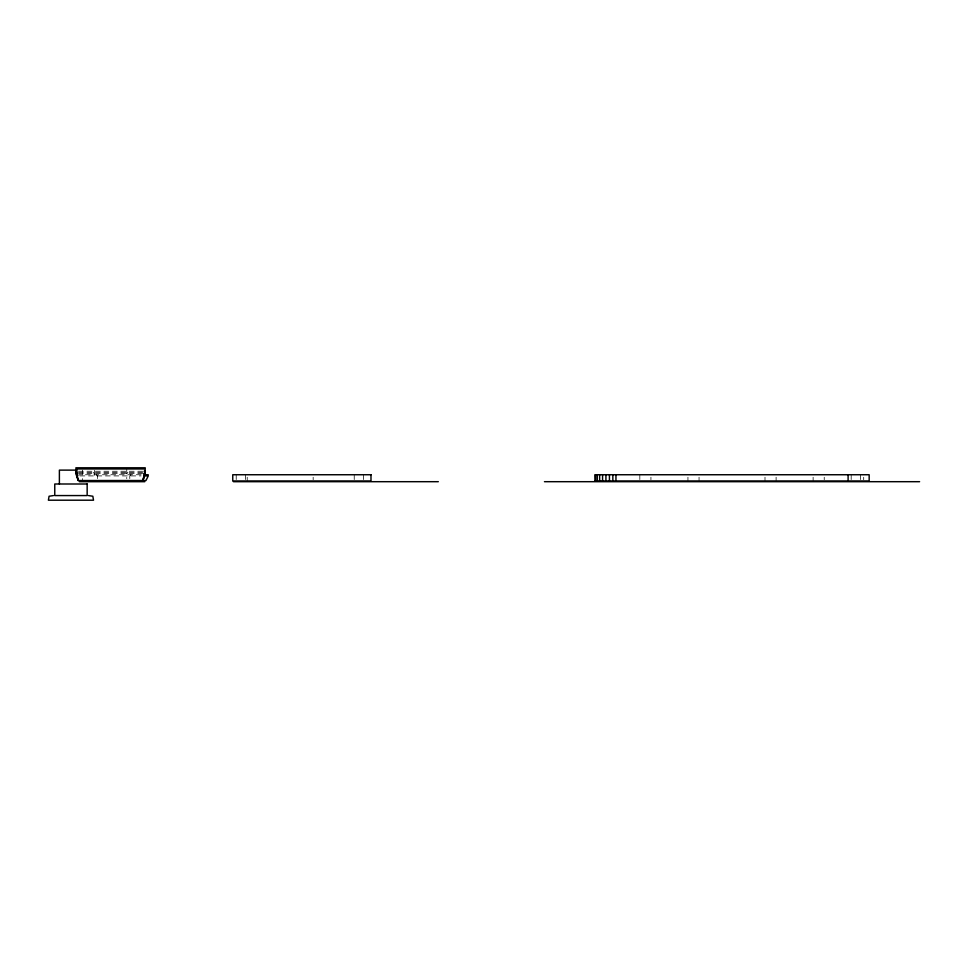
<?xml version="1.0" encoding="UTF-8"?>
<svg xmlns="http://www.w3.org/2000/svg" width="968" height="968" viewBox="0 0 968 968"><rect width="100%" height="100%" fill="white"/><g stroke="black" fill="none" stroke-linecap="round" stroke-linejoin="round"><path stroke-width="0.73" stroke-dasharray="4.84 3.63" d="M126.76 473.582L127.921 472.432M130.922 474.744L129.773 475.905L129.773 478.603M78.505 471.271L142.635 471.271M78.505 472.432L142.635 472.432M78.505 473.582L142.635 473.582M141.11 474.744L78.868 474.744L78.868 475.905M80.041 475.905L141.11 475.905M96.219 474.744L97.381 475.905L97.381 478.603M93.218 472.432L94.368 473.582M863.698 477.248L863.698 479.741M860.407 474.744L860.407 479.741M851.187 474.744L851.187 479.741M824.228 477.248L824.228 479.741M813.12 477.248L813.12 480.987M776.106 477.248L776.106 480.987M764.998 477.248L764.998 480.987M699.053 477.248L699.053 480.987M687.945 477.248L687.945 480.987M650.932 477.248L650.932 479.741M639.824 474.744L639.824 479.741M363.484 474.744L363.484 479.741M354.227 474.744L354.227 479.741M313.16 477.248L313.16 479.741M247.215 477.248L247.215 480.987M245.473 474.744L245.473 479.741M236.216 474.744L236.216 479.741M126.76 468.96L126.76 478.676M94.368 470.339L94.368 478.676M82.534 470.121L82.534 479.838"/><path stroke-width="1.45" d="M75.855 467.798L145.273 467.798M77.041 470.121L59.387 470.121L59.387 484M77.041 471.271L75.855 471.271L78.178 480.527L142.962 480.527L145.273 473.582L144.087 473.582M144.087 471.271L145.273 471.271L142.962 480.527L145.273 468.96L75.855 468.96L78.178 480.527L75.855 473.582L77.041 473.582M75.855 472.432L77.041 472.432M145.636 474.744L148.273 474.744M143.627 475.905L148.273 475.905L145.962 480.527L143.494 480.527M594.884 480.987L869.167 480.987L869.167 474.744L594.884 474.744L595.042 480.987M79.328 481.689L144.813 481.689M233.445 481.689L438.322 481.689M544.452 481.689L919.6 481.689M53.446 495.568L49.078 496.245L48.4 500.202L93.521 500.202L92.831 496.245L88.475 495.568M848.101 474.744L848.101 480.987M615.951 474.744L615.951 480.987M612.841 474.744L612.841 480.987M609.429 474.744L609.429 480.987M605.92 474.744L605.92 480.987M602.58 474.744L602.58 480.987M599.628 474.744L599.628 480.987M597.256 474.744L597.256 480.987M595.647 474.744L595.647 480.987M370.986 474.744L232.756 474.744L232.756 480.987L370.986 480.987L370.986 474.744M87.156 484L54.765 484L54.765 495.568L87.156 495.568L87.156 484"/></g></svg>
